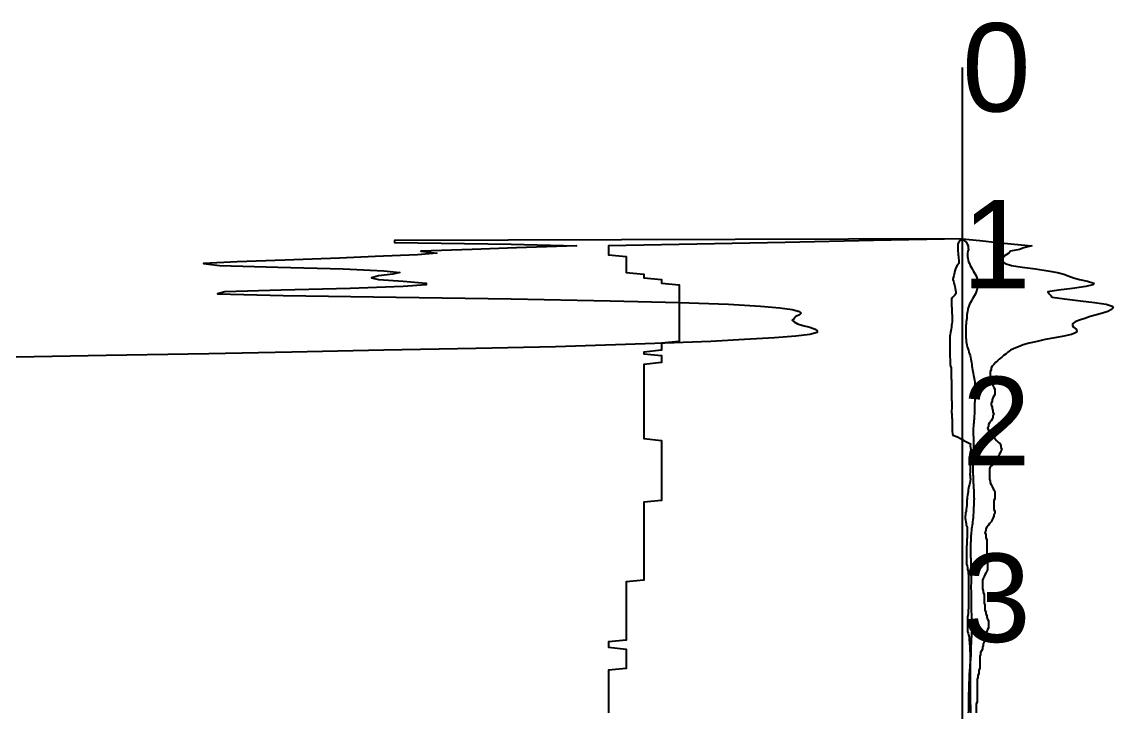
# Model space of a CAD drawing. Header units: millimetres. Extents: x -12.3 to 15.7, y -20.3 to 0.3.
# Drawn here: x -5.32 to 0.85, y -3.64 to 0.26 of the extents above; entities that cross this region are included whole.
import ezdxf
from ezdxf.enums import TextEntityAlignment as Align

# ---------------------------------------------------------------- set-up
doc = ezdxf.new("R2010")
doc.units = ezdxf.units.MM
for name, color, linetype in [('Helling', 7, 'Continuous'), ('Lokale wrijving', 7, 'Continuous'), ('Puntdruk', 7, 'Continuous'), ('Waterdruk schouder', 7, 'Continuous'), ('Wrijvingsgetal', 7, 'Continuous')]:
    doc.layers.add(name, color=color, linetype=linetype)
doc.styles.get("Standard").update_dxf_attribs({"font": 'arial.ttf'})

msp = doc.modelspace()

# ---------------------------------------------------------------- linework, layer by layer
msp.add_line((0, 0), (0, -20.03))
at = {"layer": 'Helling'}
msp.add_lwpolyline([(0, 0), (0, -0.01), (0, -0.02), (0, -0.03), (0, -0.04), (0, -0.05), (0, -0.06), (0, -0.07), (0, -0.08), (0, -0.09), (0, -0.1), (0, -0.11), (0, -0.12), (0, -0.13), (0, -0.14), (0, -0.15), (0, -0.16), (0, -0.17), (0, -0.18), (0, -0.19), (0, -0.2), (0, -0.21), (0, -0.22), (0, -0.23), (0, -0.24), (0, -0.25), (0, -0.26), (0, -0.27), (0, -0.28), (0, -0.29), (0, -0.3), (0, -0.31), (0, -0.32), (0, -0.33), (0, -0.34), (0, -0.35), (0, -0.36), (0, -0.37), (0, -0.38), (0, -0.39), (0, -0.4), (0, -0.41), (0, -0.42), (0, -0.43), (0, -0.44), (0, -0.45), (0, -0.46), (0, -0.47), (0, -0.48), (0, -0.49), (0, -0.5), (0, -0.51), (0, -0.52), (0, -0.53), (0, -0.54), (0, -0.55), (0, -0.56), (0, -0.57), (0, -0.58), (0, -0.59), (0, -0.6), (0, -0.61), (0, -0.62), (0, -0.63), (0, -0.64), (0, -0.65), (0, -0.66), (0, -0.67), (0, -0.68), (0, -0.69), (0, -0.7), (0, -0.71), (0, -0.72), (0, -0.73), (0, -0.74), (0, -0.75), (0, -0.76), (0, -0.77), (0, -0.78), (0, -0.79), (0, -0.8), (0, -0.81), (0, -0.82), (0, -0.83), (0, -0.84), (0, -0.85), (0, -0.86), (0, -0.87), (0, -0.88), (0, -0.89), (0, -0.9), (0, -0.91), (0, -0.92), (0, -0.93), (0, -0.94), (0, -0.95), (0, -0.96), (0, -0.97), (-0.5, -0.98), (-1, -0.99), (-1.5, -1), (-2, -1.01), (-2, -1.02), (-2, -1.03), (-2, -1.04), (-2, -1.05), (-2, -1.06), (-1.9, -1.07), (-1.9, -1.08), (-1.9, -1.09), (-1.9, -1.1), (-1.9, -1.11), (-1.9, -1.12), (-1.9, -1.13), (-1.9, -1.14), (-1.9, -1.15), (-1.9, -1.16), (-1.8, -1.17), (-1.8, -1.18), (-1.8, -1.19), (-1.7, -1.2), (-1.7, -1.21), (-1.7, -1.22), (-1.6, -1.23), (-1.6, -1.24), (-1.6, -1.25), (-1.6, -1.26), (-1.6, -1.27), (-1.6, -1.28), (-1.6, -1.29), (-1.6, -1.3), (-1.6, -1.31), (-1.6, -1.32), (-1.6, -1.33), (-1.6, -1.34), (-1.6, -1.35), (-1.6, -1.36), (-1.6, -1.37), (-1.6, -1.38), (-1.6, -1.39), (-1.6, -1.4), (-1.6, -1.41), (-1.6, -1.42), (-1.6, -1.43), (-1.6, -1.44), (-1.6, -1.45), (-1.6, -1.46), (-1.6, -1.47), (-1.6, -1.48), (-1.6, -1.49), (-1.6, -1.5), (-1.6, -1.51), (-1.6, -1.52), (-1.6, -1.53), (-1.6, -1.54), (-1.6, -1.55), (-1.7, -1.56), (-1.7, -1.57), (-1.7, -1.58), (-1.7, -1.59), (-1.7, -1.6), (-1.8, -1.61), (-1.8, -1.62), (-1.7, -1.63), (-1.7, -1.64), (-1.7, -1.65), (-1.7, -1.66), (-1.7, -1.67), (-1.8, -1.68), (-1.8, -1.69), (-1.8, -1.7), (-1.8, -1.71), (-1.8, -1.72), (-1.8, -1.73), (-1.8, -1.74), (-1.8, -1.75), (-1.8, -1.76), (-1.8, -1.77), (-1.8, -1.78), (-1.8, -1.79), (-1.8, -1.8), (-1.8, -1.81), (-1.8, -1.82), (-1.8, -1.83), (-1.8, -1.84), (-1.8, -1.85), (-1.8, -1.86), (-1.8, -1.87), (-1.8, -1.88), (-1.8, -1.89), (-1.8, -1.9), (-1.8, -1.91), (-1.8, -1.92), (-1.8, -1.93), (-1.8, -1.94), (-1.8, -1.95), (-1.8, -1.96), (-1.8, -1.97), (-1.8, -1.98), (-1.8, -1.99), (-1.8, -2), (-1.8, -2.01), (-1.8, -2.02), (-1.8, -2.03), (-1.8, -2.04), (-1.8, -2.05), (-1.8, -2.06), (-1.8, -2.07), (-1.8, -2.08), (-1.8, -2.09), (-1.8, -2.1), (-1.7, -2.11), (-1.7, -2.12), (-1.7, -2.13), (-1.7, -2.14), (-1.7, -2.15), (-1.7, -2.16), (-1.7, -2.17), (-1.7, -2.18), (-1.7, -2.19), (-1.7, -2.2), (-1.7, -2.21), (-1.7, -2.22), (-1.7, -2.23), (-1.7, -2.24), (-1.7, -2.25), (-1.7, -2.26), (-1.7, -2.27), (-1.7, -2.28), (-1.7, -2.29), (-1.7, -2.3), (-1.7, -2.31), (-1.7, -2.32), (-1.7, -2.33), (-1.7, -2.34), (-1.7, -2.35), (-1.7, -2.36), (-1.7, -2.37), (-1.7, -2.38), (-1.7, -2.39), (-1.7, -2.4), (-1.7, -2.41), (-1.7, -2.42), (-1.7, -2.43), (-1.7, -2.44), (-1.7, -2.45), (-1.8, -2.46), (-1.8, -2.47), (-1.8, -2.48), (-1.8, -2.49), (-1.8, -2.5), (-1.8, -2.51), (-1.8, -2.52), (-1.8, -2.53), (-1.8, -2.54), (-1.8, -2.55), (-1.8, -2.56), (-1.8, -2.57), (-1.8, -2.58), (-1.8, -2.59), (-1.8, -2.6), (-1.8, -2.61), (-1.8, -2.62), (-1.8, -2.63), (-1.8, -2.64), (-1.8, -2.65), (-1.8, -2.66), (-1.8, -2.67), (-1.8, -2.68), (-1.8, -2.69), (-1.8, -2.7), (-1.8, -2.71), (-1.8, -2.72), (-1.8, -2.73), (-1.8, -2.74), (-1.8, -2.75), (-1.8, -2.76), (-1.8, -2.77), (-1.8, -2.78), (-1.8, -2.79), (-1.8, -2.8), (-1.8, -2.81), (-1.8, -2.82), (-1.8, -2.83), (-1.8, -2.84), (-1.8, -2.85), (-1.8, -2.86), (-1.8, -2.87), (-1.8, -2.88), (-1.8, -2.89), (-1.8, -2.9), (-1.9, -2.91), (-1.9, -2.92), (-1.9, -2.93), (-1.9, -2.94), (-1.9, -2.95), (-1.9, -2.96), (-1.9, -2.97), (-1.9, -2.98), (-1.9, -2.99), (-1.9, -3), (-1.9, -3.01), (-1.9, -3.02), (-1.9, -3.03), (-1.9, -3.04), (-1.9, -3.05), (-1.9, -3.06), (-1.9, -3.07), (-1.9, -3.08), (-1.9, -3.09), (-1.9, -3.1), (-1.9, -3.11), (-1.9, -3.12), (-1.9, -3.13), (-1.9, -3.14), (-1.9, -3.15), (-1.9, -3.16), (-1.9, -3.17), (-1.9, -3.18), (-1.9, -3.19), (-1.9, -3.2), (-1.9, -3.21), (-1.9, -3.22), (-1.9, -3.23), (-1.9, -3.24), (-2, -3.25), (-2, -3.26), (-2, -3.27), (-2, -3.28), (-1.9, -3.29), (-1.9, -3.3), (-1.9, -3.31), (-1.9, -3.32), (-1.9, -3.33), (-1.9, -3.34), (-1.9, -3.35), (-1.9, -3.36), (-1.9, -3.37), (-1.9, -3.38), (-1.9, -3.39), (-1.9, -3.4), (-2, -3.41), (-2, -3.42), (-2, -3.43), (-2, -3.44), (-2, -3.45), (-2, -3.46), (-2, -3.47), (-2, -3.48), (-2, -3.49), (-2, -3.5), (-2, -3.51), (-2, -3.52), (-2, -3.53), (-2, -3.54), (-2, -3.55), (-2, -3.56), (-2, -3.57), (-2, -3.58), (-2, -3.59), (-2, -3.6), (-2, -3.61), (-2, -3.62), (-2, -3.63), (-2, -3.64), (-2, -3.65)], dxfattribs=at)
at = {"layer": 'Lokale wrijving'}
msp.add_lwpolyline([(0, 0), (0, -0.01), (0, -0.02), (0, -0.03), (0, -0.04), (0, -0.05), (0, -0.06), (0, -0.07), (0, -0.08), (0, -0.09), (0, -0.1), (0, -0.11), (0, -0.12), (0, -0.13), (0, -0.14), (0, -0.15), (0, -0.16), (0, -0.17), (0, -0.18), (0, -0.19), (0, -0.2), (0, -0.21), (0, -0.22), (0, -0.23), (0, -0.24), (0, -0.25), (0, -0.26), (0, -0.27), (0, -0.28), (0, -0.29), (0, -0.3), (0, -0.31), (0, -0.32), (0, -0.33), (0, -0.34), (0, -0.35), (0, -0.36), (0, -0.37), (0, -0.38), (0, -0.39), (0, -0.4), (0, -0.41), (0, -0.42), (0, -0.43), (0, -0.44), (0, -0.45), (0, -0.46), (0, -0.47), (0, -0.48), (0, -0.49), (0, -0.5), (0, -0.51), (0, -0.52), (0, -0.53), (0, -0.54), (0, -0.55), (0, -0.56), (0, -0.57), (0, -0.58), (0, -0.59), (0, -0.6), (0, -0.61), (0, -0.62), (0, -0.63), (0, -0.64), (0, -0.65), (0, -0.66), (0, -0.67), (0, -0.68), (0, -0.69), (0, -0.7), (0, -0.71), (0, -0.72), (0, -0.73), (0, -0.74), (0, -0.75), (0, -0.76), (0, -0.77), (0, -0.78), (0, -0.79), (0, -0.8), (0, -0.81), (0, -0.82), (0, -0.83), (0, -0.84), (0, -0.85), (0, -0.86), (0, -0.87), (0, -0.88), (0, -0.89), (0, -0.9), (0, -0.91), (0, -0.92), (0, -0.93), (0, -0.94), (0, -0.95), (0, -0.96), (0, -0.97), (0.01284, -0.98), (0.0257, -0.99), (0.03008, -1), (0.03446, -1.01), (0.03524, -1.02), (0.03602, -1.03), (0.03362, -1.04), (0.03146, -1.05), (0.0308, -1.06), (0.0312, -1.07), (0.03242, -1.08), (0.03446, -1.09), (0.03768, -1.1), (0.042, -1.11), (0.04704, -1.12), (0.0526, -1.13), (0.05812, -1.14), (0.0635, -1.15), (0.06868, -1.16), (0.07402, -1.17), (0.07932, -1.18), (0.08414, -1.19), (0.08766, -1.2), (0.0897, -1.21), (0.09026, -1.22), (0.0897, -1.23), (0.08834, -1.24), (0.0864, -1.25), (0.08396, -1.26), (0.08082, -1.27), (0.07668, -1.28), (0.07138, -1.29), (0.06536, -1.3), (0.05918, -1.31), (0.05332, -1.32), (0.04798, -1.33), (0.04316, -1.34), (0.03888, -1.35), (0.03528, -1.36), (0.0324, -1.37), (0.0303, -1.38), (0.0289, -1.39), (0.02794, -1.4), (0.02718, -1.41), (0.0264, -1.42), (0.02544, -1.43), (0.02436, -1.44), (0.0233, -1.45), (0.0224, -1.46), (0.02178, -1.47), (0.02142, -1.48), (0.02124, -1.49), (0.02124, -1.5), (0.02134, -1.51), (0.02168, -1.52), (0.02224, -1.53), (0.02314, -1.54), (0.02418, -1.55), (0.02546, -1.56), (0.02708, -1.57), (0.0294, -1.58), (0.03246, -1.59), (0.036, -1.6), (0.03946, -1.61), (0.04262, -1.62), (0.0455, -1.63), (0.04816, -1.64), (0.05052, -1.65), (0.05246, -1.66), (0.05396, -1.67), (0.05518, -1.68), (0.0563, -1.69), (0.05742, -1.7), (0.0587, -1.71), (0.06034, -1.72), (0.06246, -1.73), (0.06488, -1.74), (0.06726, -1.75), (0.06928, -1.76), (0.0709, -1.77), (0.0722, -1.78), (0.07328, -1.79), (0.07426, -1.8), (0.07514, -1.81), (0.07584, -1.82), (0.0762, -1.83), (0.07608, -1.84), (0.07554, -1.85), (0.0747, -1.86), (0.07372, -1.87), (0.07272, -1.88), (0.07178, -1.89), (0.071, -1.9), (0.07044, -1.91), (0.0701, -1.92), (0.06994, -1.93), (0.0699, -1.94), (0.06992, -1.95), (0.06988, -1.96), (0.06964, -1.97), (0.06916, -1.98), (0.06842, -1.99), (0.06752, -2), (0.06654, -2.01), (0.06558, -2.02), (0.06474, -2.03), (0.06408, -2.04), (0.06368, -2.05), (0.06356, -2.06), (0.06368, -2.07), (0.06396, -2.08), (0.0644, -2.09), (0.06484, -2.1), (0.06518, -2.11), (0.06534, -2.12), (0.0654, -2.13), (0.06536, -2.14), (0.0652, -2.15), (0.06482, -2.16), (0.06426, -2.17), (0.06366, -2.18), (0.06326, -2.19), (0.06306, -2.2), (0.06294, -2.21), (0.06276, -2.22), (0.06248, -2.23), (0.06218, -2.24), (0.06194, -2.25), (0.06176, -2.26), (0.06168, -2.27), (0.0617, -2.28), (0.06184, -2.29), (0.0621, -2.3), (0.06248, -2.31), (0.06296, -2.32), (0.06342, -2.33), (0.06378, -2.34), (0.06406, -2.35), (0.06442, -2.36), (0.06504, -2.37), (0.06578, -2.38), (0.06646, -2.39), (0.0669, -2.4), (0.06722, -2.41), (0.0675, -2.42), (0.06776, -2.43), (0.06786, -2.44), (0.06768, -2.45), (0.0672, -2.46), (0.06656, -2.47), (0.06598, -2.48), (0.06556, -2.49), (0.06526, -2.5), (0.06494, -2.51), (0.06446, -2.52), (0.06382, -2.53), (0.06306, -2.54), (0.06222, -2.55), (0.06132, -2.56), (0.06026, -2.57), (0.059, -2.58), (0.0575, -2.59), (0.0559, -2.6), (0.05438, -2.61), (0.05308, -2.62), (0.05208, -2.63), (0.0513, -2.64), (0.05064, -2.65), (0.05008, -2.66), (0.04958, -2.67), (0.04918, -2.68), (0.0489, -2.69), (0.04876, -2.7), (0.04874, -2.71), (0.04876, -2.72), (0.04878, -2.73), (0.0488, -2.74), (0.0488, -2.75), (0.04884, -2.76), (0.04898, -2.77), (0.04924, -2.78), (0.04956, -2.79), (0.04982, -2.8), (0.04996, -2.81), (0.05, -2.82), (0.05002, -2.83), (0.05006, -2.84), (0.0502, -2.85), (0.0504, -2.86), (0.05066, -2.87), (0.0509, -2.88), (0.05108, -2.89), (0.05114, -2.9), (0.05108, -2.91), (0.05092, -2.92), (0.05072, -2.93), (0.05058, -2.94), (0.05064, -2.95), (0.05094, -2.96), (0.05134, -2.97), (0.05174, -2.98), (0.05202, -2.99), (0.05216, -3), (0.05214, -3.01), (0.05204, -3.02), (0.05196, -3.03), (0.05196, -3.04), (0.05208, -3.05), (0.05228, -3.06), (0.05248, -3.07), (0.05266, -3.08), (0.0528, -3.09), (0.053, -3.1), (0.05332, -3.11), (0.05368, -3.12), (0.054, -3.13), (0.0542, -3.14), (0.0544, -3.15), (0.0547, -3.16), (0.05498, -3.17), (0.05508, -3.18), (0.05488, -3.19), (0.05438, -3.2), (0.0537, -3.21), (0.05294, -3.22), (0.05222, -3.23), (0.0516, -3.24), (0.05116, -3.25), (0.05092, -3.26), (0.05086, -3.27), (0.05088, -3.28), (0.05088, -3.29), (0.05074, -3.3), (0.0504, -3.31), (0.0499, -3.32), (0.04926, -3.33), (0.04856, -3.34), (0.0478, -3.35), (0.04696, -3.36), (0.04604, -3.37), (0.0451, -3.38), (0.0442, -3.39), (0.04338, -3.4), (0.04266, -3.41), (0.04202, -3.42), (0.04146, -3.43), (0.04096, -3.44), (0.04052, -3.45), (0.04008, -3.46), (0.03968, -3.47), (0.03928, -3.48), (0.0389, -3.49), (0.03852, -3.5), (0.0382, -3.51), (0.03796, -3.52), (0.03776, -3.53), (0.03756, -3.54), (0.03736, -3.55), (0.03716, -3.56), (0.037, -3.57), (0.03692, -3.58), (0.03686, -3.59), (0.0367, -3.6), (0.03646, -3.61), (0.03618, -3.62), (0.03598, -3.63), (0.03584, -3.64), (0.03566, -3.65)], dxfattribs=at)
at = {"layer": 'Puntdruk'}
msp.add_lwpolyline([(0, 0), (0, -0.01), (0, -0.02), (0, -0.03), (0, -0.04), (0, -0.05), (0, -0.06), (0, -0.07), (0, -0.08), (0, -0.09), (0, -0.1), (0, -0.11), (0, -0.12), (0, -0.13), (0, -0.14), (0, -0.15), (0, -0.16), (0, -0.17), (0, -0.18), (0, -0.19), (0, -0.2), (0, -0.21), (0, -0.22), (0, -0.23), (0, -0.24), (0, -0.25), (0, -0.26), (0, -0.27), (0, -0.28), (0, -0.29), (0, -0.3), (0, -0.31), (0, -0.32), (0, -0.33), (0, -0.34), (0, -0.35), (0, -0.36), (0, -0.37), (0, -0.38), (0, -0.39), (0, -0.4), (0, -0.41), (0, -0.42), (0, -0.43), (0, -0.44), (0, -0.45), (0, -0.46), (0, -0.47), (0, -0.48), (0, -0.49), (0, -0.5), (0, -0.51), (0, -0.52), (0, -0.53), (0, -0.54), (0, -0.55), (0, -0.56), (0, -0.57), (0, -0.58), (0, -0.59), (0, -0.6), (0, -0.61), (0, -0.62), (0, -0.63), (0, -0.64), (0, -0.65), (0, -0.66), (0, -0.67), (0, -0.68), (0, -0.69), (0, -0.7), (0, -0.71), (0, -0.72), (0, -0.73), (0, -0.74), (0, -0.75), (0, -0.76), (0, -0.77), (0, -0.78), (0, -0.79), (0, -0.8), (0, -0.81), (0, -0.82), (0, -0.83), (0, -0.84), (0, -0.85), (0, -0.86), (0, -0.87), (0, -0.88), (0, -0.89), (0, -0.9), (0, -0.91), (0, -0.92), (0, -0.93), (0, -0.94), (0, -0.95), (0, -0.96), (0, -0.97), (0.1, -0.98), (0.2, -0.99), (0.295, -1), (0.395, -1.01), (0.35, -1.02), (0.325, -1.03), (0.275, -1.04), (0.265, -1.05), (0.25, -1.06), (0.235, -1.07), (0.23, -1.08), (0.225, -1.09), (0.23, -1.1), (0.245, -1.11), (0.28, -1.12), (0.34, -1.13), (0.415, -1.14), (0.485, -1.15), (0.54, -1.16), (0.575, -1.17), (0.6, -1.18), (0.63, -1.19), (0.665, -1.2), (0.71, -1.21), (0.745, -1.22), (0.74, -1.23), (0.7, -1.24), (0.625, -1.25), (0.545, -1.26), (0.485, -1.27), (0.49335, -1.28), (0.50165, -1.29), (0.51, -1.3), (0.58, -1.31), (0.67, -1.32), (0.75, -1.33), (0.815, -1.34), (0.85, -1.35), (0.855, -1.36), (0.845, -1.37), (0.825, -1.38), (0.795, -1.39), (0.76, -1.4), (0.725, -1.41), (0.695, -1.42), (0.665, -1.43), (0.64, -1.44), (0.625, -1.45), (0.625, -1.46), (0.63, -1.47), (0.645, -1.48), (0.65, -1.49), (0.645, -1.5), (0.62, -1.51), (0.575, -1.52), (0.525, -1.53), (0.47, -1.54), (0.425, -1.55), (0.38, -1.56), (0.345, -1.57), (0.32, -1.58), (0.295, -1.59), (0.275, -1.6), (0.26, -1.61), (0.25, -1.62), (0.235, -1.63), (0.225, -1.64), (0.21, -1.65), (0.2, -1.66), (0.19, -1.67), (0.18, -1.68), (0.17, -1.69), (0.165, -1.7), (0.165, -1.71), (0.16, -1.72), (0.16, -1.73), (0.16, -1.74), (0.16, -1.75), (0.16, -1.76), (0.165, -1.77), (0.165, -1.78), (0.17, -1.79), (0.175, -1.8), (0.18, -1.81), (0.185, -1.82), (0.185, -1.83), (0.185, -1.84), (0.185, -1.85), (0.18, -1.86), (0.175, -1.87), (0.17, -1.88), (0.17, -1.89), (0.165, -1.9), (0.165, -1.91), (0.17, -1.92), (0.17, -1.93), (0.175, -1.94), (0.175, -1.95), (0.18, -1.96), (0.175, -1.97), (0.175, -1.98), (0.17, -1.99), (0.165, -2), (0.155, -2.01), (0.15, -2.02), (0.15, -2.03), (0.145, -2.04), (0.15, -2.05), (0.15, -2.06), (0.155, -2.07), (0.165, -2.08), (0.175, -2.09), (0.185, -2.1), (0.195, -2.11), (0.205, -2.12), (0.215, -2.13), (0.22, -2.14), (0.22, -2.15), (0.225, -2.16), (0.22, -2.17), (0.215, -2.18), (0.21, -2.19), (0.205, -2.2), (0.2, -2.21), (0.195, -2.22), (0.185, -2.23), (0.175, -2.24), (0.17, -2.25), (0.16, -2.26), (0.155, -2.27), (0.155, -2.28), (0.155, -2.29), (0.155, -2.3), (0.155, -2.31), (0.155, -2.32), (0.155, -2.33), (0.16, -2.34), (0.16, -2.35), (0.165, -2.36), (0.17, -2.37), (0.175, -2.38), (0.18, -2.39), (0.185, -2.4), (0.185, -2.41), (0.185, -2.42), (0.185, -2.43), (0.185, -2.44), (0.18, -2.45), (0.18, -2.46), (0.18, -2.47), (0.18, -2.48), (0.18, -2.49), (0.18, -2.5), (0.185, -2.51), (0.185, -2.52), (0.18, -2.53), (0.18, -2.54), (0.175, -2.55), (0.17, -2.56), (0.165, -2.57), (0.155, -2.58), (0.15, -2.59), (0.14, -2.6), (0.135, -2.61), (0.135, -2.62), (0.13, -2.63), (0.135, -2.64), (0.135, -2.65), (0.135, -2.66), (0.14, -2.67), (0.14, -2.68), (0.14, -2.69), (0.14, -2.7), (0.14, -2.71), (0.14, -2.72), (0.14, -2.73), (0.14, -2.74), (0.14, -2.75), (0.145, -2.76), (0.145, -2.77), (0.145, -2.78), (0.145, -2.79), (0.145, -2.8), (0.145, -2.81), (0.145, -2.82), (0.145, -2.83), (0.145, -2.84), (0.14, -2.85), (0.135, -2.86), (0.13, -2.87), (0.125, -2.88), (0.12, -2.89), (0.115, -2.9), (0.115, -2.91), (0.115, -2.92), (0.115, -2.93), (0.115, -2.94), (0.115, -2.95), (0.12, -2.96), (0.12, -2.97), (0.125, -2.98), (0.125, -2.99), (0.125, -3), (0.125, -3.01), (0.125, -3.02), (0.125, -3.03), (0.13, -3.04), (0.13, -3.05), (0.13, -3.06), (0.13, -3.07), (0.135, -3.08), (0.135, -3.09), (0.14, -3.1), (0.14, -3.11), (0.145, -3.12), (0.15, -3.13), (0.15, -3.14), (0.15, -3.15), (0.15, -3.16), (0.15, -3.17), (0.145, -3.18), (0.14, -3.19), (0.135, -3.2), (0.13, -3.21), (0.13, -3.22), (0.125, -3.23), (0.125, -3.24), (0.125, -3.25), (0.12, -3.26), (0.12, -3.27), (0.115, -3.28), (0.115, -3.29), (0.11, -3.3), (0.105, -3.31), (0.105, -3.32), (0.1, -3.33), (0.1, -3.34), (0.1, -3.35), (0.1, -3.36), (0.1, -3.37), (0.1, -3.38), (0.1, -3.39), (0.1, -3.4), (0.095, -3.41), (0.095, -3.42), (0.095, -3.43), (0.09, -3.44), (0.09, -3.45), (0.085, -3.46), (0.085, -3.47), (0.085, -3.48), (0.085, -3.49), (0.085, -3.5), (0.085, -3.51), (0.085, -3.52), (0.085, -3.53), (0.085, -3.54), (0.085, -3.55), (0.085, -3.56), (0.085, -3.57), (0.085, -3.58), (0.085, -3.59), (0.08, -3.6), (0.08, -3.61), (0.08, -3.62), (0.08, -3.63), (0.08, -3.64), (0.08, -3.65)], dxfattribs=at)
at = {"layer": 'Waterdruk schouder'}
msp.add_lwpolyline([(0, 0), (0, -0.01), (0, -0.02), (0, -0.03), (0, -0.04), (0, -0.05), (0, -0.06), (0, -0.07), (0, -0.08), (0, -0.09), (0, -0.1), (0, -0.11), (0, -0.12), (0, -0.13), (0, -0.14), (0, -0.15), (0, -0.16), (0, -0.17), (0, -0.18), (0, -0.19), (0, -0.2), (0, -0.21), (0, -0.22), (0, -0.23), (0, -0.24), (0, -0.25), (0, -0.26), (0, -0.27), (0, -0.28), (0, -0.29), (0, -0.3), (0, -0.31), (0, -0.32), (0, -0.33), (0, -0.34), (0, -0.35), (0, -0.36), (0, -0.37), (0, -0.38), (0, -0.39), (0, -0.4), (0, -0.41), (0, -0.42), (0, -0.43), (0, -0.44), (0, -0.45), (0, -0.46), (0, -0.47), (0, -0.48), (0, -0.49), (0, -0.5), (0, -0.51), (0, -0.52), (0, -0.53), (0, -0.54), (0, -0.55), (0, -0.56), (0, -0.57), (0, -0.58), (0, -0.59), (0, -0.6), (0, -0.61), (0, -0.62), (0, -0.63), (0, -0.64), (0, -0.65), (0, -0.66), (0, -0.67), (0, -0.68), (0, -0.69), (0, -0.7), (0, -0.71), (0, -0.72), (0, -0.73), (0, -0.74), (0, -0.75), (0, -0.76), (0, -0.77), (0, -0.78), (0, -0.79), (0, -0.8), (0, -0.81), (0, -0.82), (0, -0.83), (0, -0.84), (0, -0.85), (0, -0.86), (0, -0.87), (0, -0.88), (0, -0.89), (0, -0.9), (0, -0.91), (0, -0.92), (0, -0.93), (0, -0.94), (0, -0.95), (0, -0.96), (0, -0.97), (-0.01108, -0.98), (-0.0193, -0.99), (-0.02272, -1), (-0.02396, -1.01), (-0.02418, -1.02), (-0.02352, -1.03), (-0.02286, -1.04), (-0.02222, -1.05), (-0.02156, -1.06), (-0.01994, -1.07), (-0.01954, -1.08), (-0.01872, -1.09), (-0.01872, -1.1), (-0.01872, -1.11), (-0.02656, -1.12), (-0.03254, -1.13), (-0.03712, -1.14), (-0.03984, -1.15), (-0.04198, -1.16), (-0.0439, -1.17), (-0.04696, -1.18), (-0.04956, -1.19), (-0.05142, -1.2), (-0.04864, -1.21), (-0.04586, -1.22), (-0.04306, -1.23), (-0.04028, -1.24), (-0.03826, -1.25), (-0.03662, -1.26), (-0.03582, -1.27), (-0.0346, -1.28), (-0.04304, -1.29), (-0.0513, -1.3), (-0.05852, -1.31), (-0.05926, -1.32), (-0.0595, -1.33), (-0.05958, -1.34), (-0.05882, -1.35), (-0.05806, -1.36), (-0.0577, -1.37), (-0.05732, -1.38), (-0.05694, -1.39), (-0.05656, -1.4), (-0.05626, -1.41), (-0.05596, -1.42), (-0.0561, -1.43), (-0.05632, -1.44), (-0.0577, -1.45), (-0.05874, -1.46), (-0.06034, -1.47), (-0.06194, -1.48), (-0.06384, -1.49), (-0.0659, -1.5), (-0.06732, -1.51), (-0.0683, -1.52), (-0.06882, -1.53), (-0.06912, -1.54), (-0.06924, -1.55), (-0.06922, -1.56), (-0.0692, -1.57), (-0.0692, -1.58), (-0.06918, -1.59), (-0.06918, -1.6), (-0.06878, -1.61), (-0.06836, -1.62), (-0.06816, -1.63), (-0.06796, -1.64), (-0.06776, -1.65), (-0.06756, -1.66), (-0.06756, -1.67), (-0.06674, -1.68), (-0.0643, -1.69), (-0.06146, -1.7), (-0.06104, -1.71), (-0.06104, -1.72), (-0.06064, -1.73), (-0.06064, -1.74), (-0.06064, -1.75), (-0.06064, -1.76), (-0.06022, -1.77), (-0.05982, -1.78), (-0.05982, -1.79), (-0.05982, -1.8), (-0.05942, -1.81), (-0.05922, -1.82), (-0.05902, -1.83), (-0.0588, -1.84), (-0.0586, -1.85), (-0.0586, -1.86), (-0.0586, -1.87), (-0.0586, -1.88), (-0.0582, -1.89), (-0.0582, -1.9), (-0.0582, -1.91), (-0.0582, -1.92), (-0.0583, -1.93), (-0.05848, -1.94), (-0.0585, -1.95), (-0.05792, -1.96), (-0.05734, -1.97), (-0.05674, -1.98), (-0.05616, -1.99), (-0.05616, -2), (-0.05576, -2.01), (-0.05576, -2.02), (-0.05534, -2.03), (-0.05534, -2.04), (-0.05534, -2.05), (-0.05544, -2.06), (-0.05338, -2.07), (-0.05132, -2.08), (-0.02598, -2.09), (-0.00768, -2.1), (0.01062, -2.11), (0.0289, -2.12), (0.0472, -2.13), (0.0469, -2.14), (0.0481, -2.15), (0.04928, -2.16), (0.04796, -2.17), (0.04644, -2.18), (0.04522, -2.19), (0.04398, -2.2), (0.04376, -2.21), (0.04432, -2.22), (0.04488, -2.23), (0.04542, -2.24), (0.04608, -2.25), (0.04672, -2.26), (0.04614, -2.27), (0.0459, -2.28), (0.04552, -2.29), (0.04492, -2.3), (0.046, -2.31), (0.04708, -2.32), (0.04816, -2.33), (0.0466, -2.34), (0.04462, -2.35), (0.04222, -2.36), (0.0395, -2.37), (0.03644, -2.38), (0.03568, -2.39), (0.0352, -2.4), (0.0329, -2.41), (0.0311, -2.42), (0.02962, -2.43), (0.02842, -2.44), (0.02762, -2.45), (0.02794, -2.46), (0.02826, -2.47), (0.0272, -2.48), (0.0257, -2.49), (0.02426, -2.5), (0.02278, -2.51), (0.02064, -2.52), (0.01884, -2.53), (0.0178, -2.54), (0.0172, -2.55), (0.01902, -2.56), (0.02082, -2.57), (0.02262, -2.58), (0.02442, -2.59), (0.0289, -2.6), (0.0292, -2.61), (0.0295, -2.62), (0.02982, -2.63), (0.02958, -2.64), (0.0291, -2.65), (0.02876, -2.66), (0.02818, -2.67), (0.02764, -2.68), (0.02724, -2.69), (0.02644, -2.7), (0.02584, -2.71), (0.02528, -2.72), (0.02496, -2.73), (0.02472, -2.74), (0.02464, -2.75), (0.0247, -2.76), (0.02474, -2.77), (0.02478, -2.78), (0.02482, -2.79), (0.02524, -2.8), (0.02604, -2.81), (0.0289, -2.82), (0.03052, -2.83), (0.03174, -2.84), (0.0346, -2.85), (0.035, -2.86), (0.03582, -2.87), (0.03662, -2.88), (0.03662, -2.89), (0.03662, -2.9), (0.03662, -2.91), (0.03662, -2.92), (0.03662, -2.93), (0.03704, -2.94), (0.03704, -2.95), (0.03704, -2.96), (0.03704, -2.97), (0.03704, -2.98), (0.03704, -2.99), (0.03704, -3), (0.03704, -3.01), (0.03704, -3.02), (0.03704, -3.03), (0.03704, -3.04), (0.03662, -3.05), (0.03612, -3.06), (0.03554, -3.07), (0.035, -3.08), (0.03438, -3.09), (0.03332, -3.1), (0.0318, -3.11), (0.03098, -3.12), (0.03096, -3.13), (0.03094, -3.14), (0.03094, -3.15), (0.03104, -3.16), (0.03114, -3.17), (0.03124, -3.18), (0.03134, -3.19), (0.0346, -3.2), (0.03744, -3.21), (0.04028, -3.22), (0.0407, -3.23), (0.0411, -3.24), (0.04232, -3.25), (0.04274, -3.26), (0.04354, -3.27), (0.04436, -3.28), (0.04476, -3.29), (0.04518, -3.3), (0.04558, -3.31), (0.04558, -3.32), (0.04598, -3.33), (0.04598, -3.34), (0.04588, -3.35), (0.0458, -3.36), (0.04574, -3.37), (0.0457, -3.38), (0.04568, -3.39), (0.04556, -3.4), (0.04556, -3.41), (0.04556, -3.42), (0.04558, -3.43), (0.04558, -3.44), (0.04558, -3.45), (0.04598, -3.46), (0.04598, -3.47), (0.04598, -3.48), (0.04598, -3.49), (0.0464, -3.5), (0.0464, -3.51), (0.0464, -3.52), (0.0464, -3.53), (0.0464, -3.54), (0.0468, -3.55), (0.0468, -3.56), (0.0468, -3.57), (0.0468, -3.58), (0.0468, -3.59), (0.0468, -3.6), (0.0472, -3.61), (0.0472, -3.62), (0.04762, -3.63), (0.04762, -3.64), (0.04802, -3.65)], dxfattribs=at)
at = {"layer": 'Wrijvingsgetal'}
msp.add_lwpolyline([(0, 0), (0, -0.01), (0, -0.02), (0, -0.03), (0, -0.04), (0, -0.05), (0, -0.06), (0, -0.07), (0, -0.08), (0, -0.09), (0, -0.1), (0, -0.11), (0, -0.12), (0, -0.13), (0, -0.14), (0, -0.15), (0, -0.16), (0, -0.17), (0, -0.18), (0, -0.19), (0, -0.2), (0, -0.21), (0, -0.22), (0, -0.23), (0, -0.24), (0, -0.25), (0, -0.26), (0, -0.27), (0, -0.28), (0, -0.29), (0, -0.3), (0, -0.31), (0, -0.32), (0, -0.33), (0, -0.34), (0, -0.35), (0, -0.36), (0, -0.37), (0, -0.38), (0, -0.39), (0, -0.4), (0, -0.41), (0, -0.42), (0, -0.43), (0, -0.44), (0, -0.45), (0, -0.46), (0, -0.47), (0, -0.48), (0, -0.49), (0, -0.5), (0, -0.51), (0, -0.52), (0, -0.53), (0, -0.54), (0, -0.55), (0, -0.56), (0, -0.57), (0, -0.58), (0, -0.59), (0, -0.6), (0, -0.61), (0, -0.62), (0, -0.63), (0, -0.64), (0, -0.65), (0, -0.66), (0, -0.67), (0, -0.68), (0, -0.69), (0, -0.7), (0, -0.71), (0, -0.72), (0, -0.73), (0, -0.74), (0, -0.75), (0, -0.76), (0, -0.77), (0, -0.78), (0, -0.79), (0, -0.8), (0, -0.81), (0, -0.82), (0, -0.83), (0, -0.84), (0, -0.85), (0, -0.86), (0, -0.87), (0, -0.88), (0, -0.89), (0, -0.9), (0, -0.91), (0, -0.92), (0, -0.93), (0, -0.94), (0, -0.95), (0, -0.96), (0, -0.97), (-3.21, -0.98), (-3.21, -0.99), (-2.55, -1), (-2.18, -1.01), (-2.52, -1.02), (-2.77, -1.03), (-3.06, -1.04), (-2.97, -1.05), (-3.08, -1.06), (-3.32, -1.07), (-3.52, -1.08), (-3.83, -1.09), (-4.1, -1.1), (-4.29, -1.11), (-4.2, -1.12), (-3.87, -1.13), (-3.5, -1.14), (-3.27, -1.15), (-3.18, -1.16), (-3.22, -1.17), (-3.3, -1.18), (-3.34, -1.19), (-3.3, -1.2), (-3.16, -1.21), (-3.03, -1.22), (-3.03, -1.23), (-3.16, -1.24), (-3.46, -1.25), (-3.85, -1.26), (-4.17, -1.27), (-4.21, -1.28), (-3.84, -1.29), (-3.2, -1.3), (-2.55, -1.31), (-1.99, -1.32), (-1.6, -1.33), (-1.32, -1.34), (-1.14, -1.35), (-1.03, -1.36), (-0.96, -1.37), (-0.92, -1.38), (-0.91, -1.39), (-0.92, -1.4), (-0.94, -1.41), (-0.95, -1.42), (-0.96, -1.43), (-0.95, -1.44), (-0.93, -1.45), (-0.9, -1.46), (-0.86, -1.47), (-0.83, -1.48), (-0.82, -1.49), (-0.82, -1.5), (-0.86, -1.51), (-0.94, -1.52), (-1.06, -1.53), (-1.23, -1.54), (-1.42, -1.55), (-1.68, -1.56), (-1.96, -1.57), (-2.3, -1.58), (-2.75, -1.59), (-3.27, -1.6), (-3.79, -1.61), (-4.26, -1.62), (-4.84, -1.63), (-5.35, -1.64)], dxfattribs=at)

# ---------------------------------------------------------------- texts
for s, p in [('0', (0, 0)), ('1', (0, -1)), ('2', (0, -2)), ('3', (0, -3))]:
    msp.add_text(s, height=0.5).set_placement(p, align=Align.MIDDLE_LEFT)

doc.saveas('drawing.dxf')
